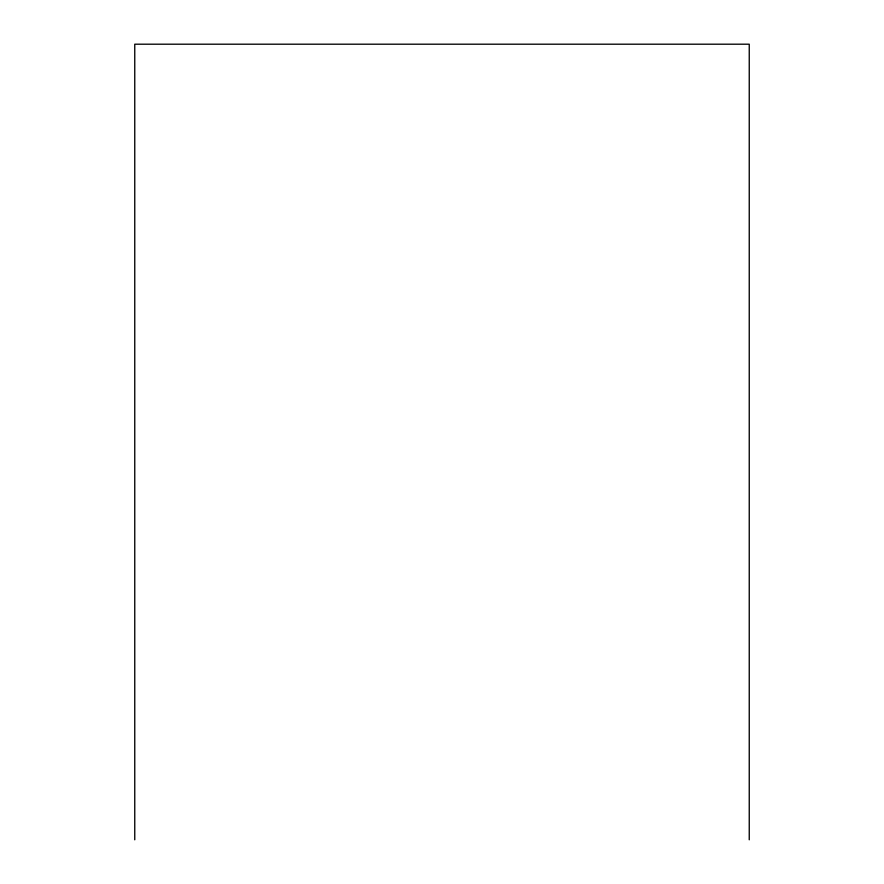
<?xml version="1.0" encoding="UTF-8"?>
<svg xmlns="http://www.w3.org/2000/svg" width="884" height="884" viewBox="0 0 884 884"><rect width="100%" height="100%" fill="white"/><g stroke="black" fill="none" stroke-linecap="round" stroke-linejoin="round"><path stroke-width="1.33" d="M749.245 839.8L749.245 44.2L134.755 44.2L134.755 839.8"/></g></svg>
